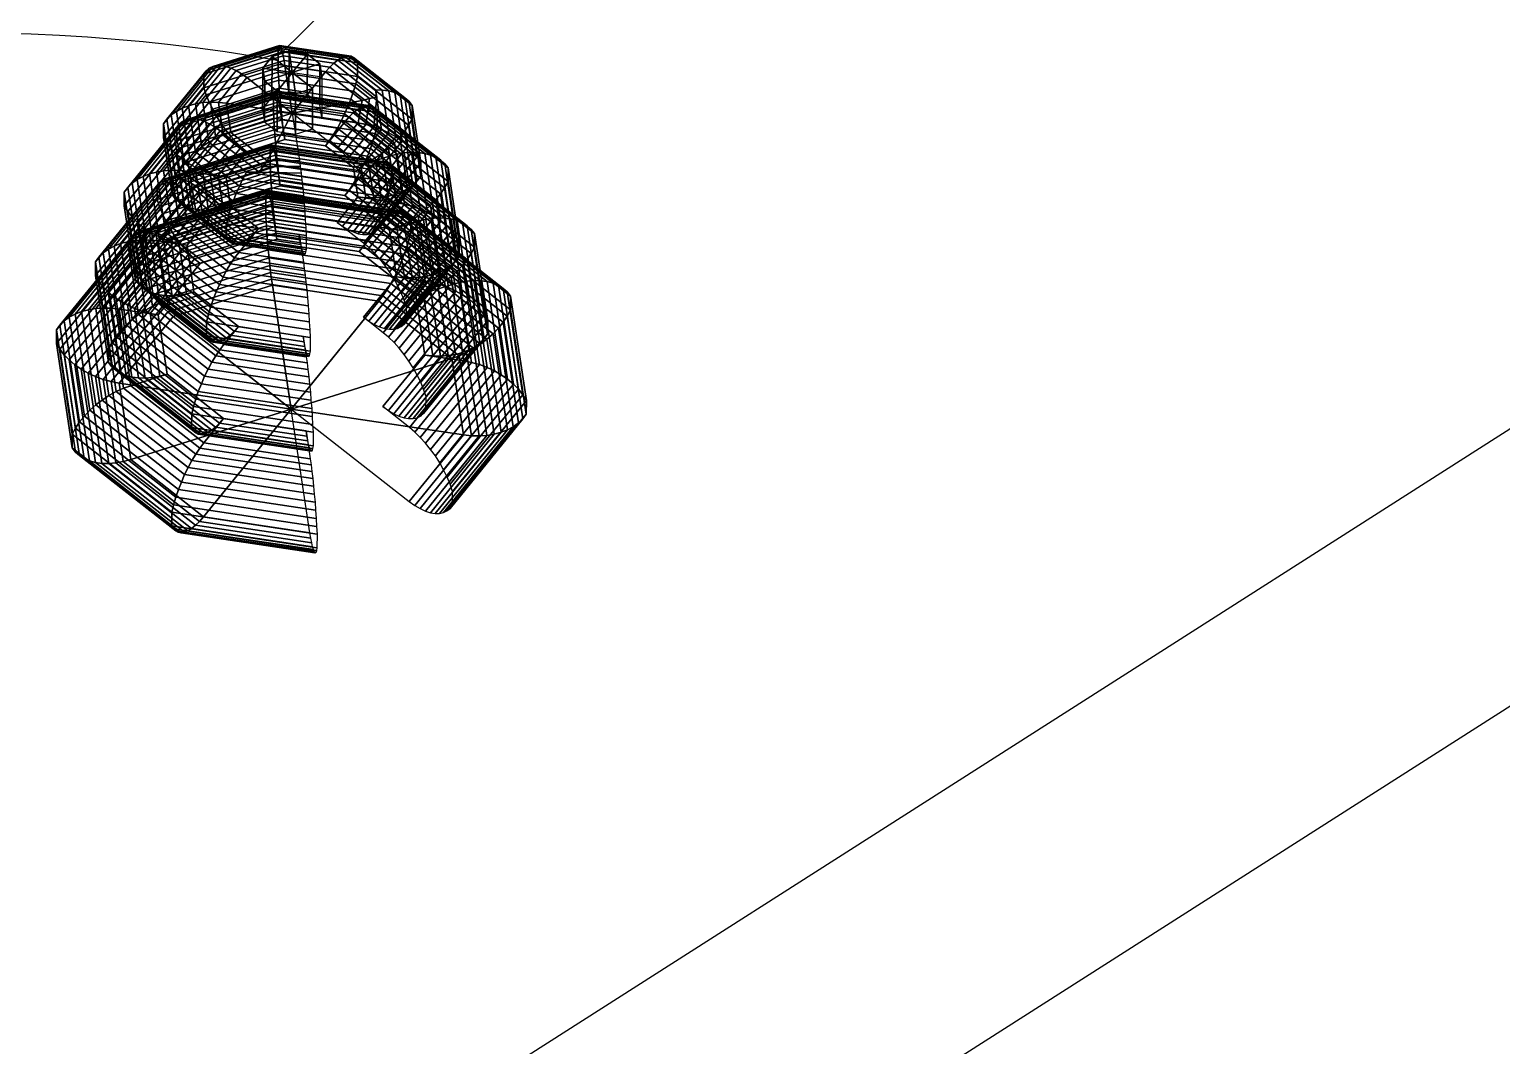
# Model space of a CAD drawing. Extents: x 268 to 383, y 668 to 793.
# Drawn here: x 276.514 to 277.528, y 678.096 to 678.796 of the extents above; entities that cross this region are included whole.
import ezdxf

# ---------------------------------------------------------------- set-up
doc = ezdxf.new("R2010")
doc.units = 0
doc.header["$LTSCALE"] = 0.5
doc.header["$MEASUREMENT"] = 0
doc.layers.get('0').update_dxf_attribs({"linetype": 'CONTINUOUS'})
for name, color, linetype in [('P02', 1, 'CONTINUOUS'), ('P03', 5, 'CONTINUOUS'), ('P04', 7, 'CONTINUOUS')]:
    doc.layers.add(name, color=color, linetype=linetype)

# ---------------------------------------------------------------- blocks, each defined once
blk = doc.blocks.new('*U44')
at = {"color": 3}
for p, q in [((3.2067, 12.1103), (3.2067, 1.1103)), ((3.4067, 1.1103), (3.4067, 11.9103))]:
    blk.add_line(p, q, dxfattribs=at)
blk = doc.blocks.new('2')
at = {"layer": 'P03', "extrusion": (0.670836, -0.525474, 0.523313)}
for centre, radius, start, end in [((45.889, 89.976, -33.293), 81.723, 215.50352, 256.37954), ((-2.132, -13.98, -13.937), 41.174, 35.6303, 76.5688), ((-23.161, 13.866, -16.215), 31.698, 15.469, 88.7316)]:
    blk.add_arc(centre, radius, start, end, dxfattribs=at)
at = {"layer": 'P04', "extrusion": (-0.741602, -0.473162, 0.475546), "elevation": 8.441}
blk.add_lwpolyline([(-26.384, 12.544), (-26.22, 12.666), (-25.985, 12.348)], dxfattribs=at)
at = {"layer": 'P04', "color": 3, "extrusion": (0.002275, 0.707103, 0.707107), "xscale": 10, "yscale": 10, "zscale": 10, "rotation": 132.2621201352395}
blk.add_blockref('*U44', (105.127, -3.589, -22.5), dxfattribs=at)
at = {"layer": 'P04', "color": 5}
mesh = blk.add_polymesh((9, 9), dxfattribs=at)
for k, corner in enumerate([(-14.938, 20.343, 14.697), (-14.908, 20.343, 14.744), (-14.88, 20.349, 14.793), (-14.856, 20.361, 14.842), (-14.836, 20.378, 14.891), (-14.819, 20.401, 14.94), (-14.819, 20.496, 15.035), (-14.835, 20.544, 15.057), (-14.855, 20.594, 15.075), (-14.714, 20.619, 14.42), (-14.67, 20.636, 14.45), (-14.63, 20.658, 14.484), (-14.594, 20.683, 14.519), (-14.564, 20.712, 14.557), (-14.54, 20.744, 14.596), (-14.54, 20.838, 14.691), (-14.564, 20.878, 14.723), (-14.594, 20.916, 14.752), (-14.762, 20.936, 14.103), (-14.721, 20.973, 14.114), (-14.683, 21.012, 14.13), (-14.651, 21.053, 14.15), (-14.623, 21.095, 14.174), (-14.6, 21.138, 14.203), (-14.6, 21.232, 14.297), (-14.622, 21.261, 14.34), (-14.65, 21.285, 14.383), (-15.064, 21.173, 13.867), (-15.042, 21.224, 13.864), (-15.021, 21.276, 13.866), (-15.003, 21.329, 13.875), (-14.988, 21.381, 13.889), (-14.975, 21.432, 13.91), (-14.975, 21.526, 14.004), (-14.987, 21.547, 14.055), (-15.002, 21.562, 14.107), (-15.505, 21.239, 13.803), (-15.51, 21.294, 13.795), (-15.514, 21.35, 13.794), (-15.518, 21.406, 13.799), (-15.521, 21.461, 13.811), (-15.523, 21.514, 13.829), (-15.523, 21.609, 13.924), (-15.52, 21.627, 13.977), (-15.517, 21.639, 14.032), (-15.916, 21.109, 13.934), (-15.946, 21.157, 13.934), (-15.973, 21.206, 13.94), (-15.997, 21.255, 13.952), (-16.018, 21.304, 13.969), (-16.034, 21.353, 13.992), (-16.034, 21.448, 14.087), (-16.017, 21.47, 14.135), (-15.997, 21.488, 14.185), (-16.141, 20.833, 14.21), (-16.184, 20.864, 14.228), (-16.224, 20.897, 14.249), (-16.259, 20.933, 14.275), (-16.289, 20.971, 14.304), (-16.313, 21.01, 14.336), (-16.313, 21.105, 14.43), (-16.288, 21.137, 14.47), (-16.258, 21.166, 14.507), (-16.092, 20.516, 14.527), (-16.133, 20.527, 14.564), (-16.17, 20.543, 14.603), (-16.203, 20.563, 14.644), (-16.231, 20.588, 14.686), (-16.253, 20.617, 14.729), (-16.253, 20.711, 14.824), (-16.23, 20.754, 14.852), (-16.202, 20.796, 14.877), (-15.79, 20.28, 14.763), (-15.812, 20.276, 14.814), (-15.833, 20.279, 14.867), (-15.85, 20.287, 14.919), (-15.865, 20.302, 14.971), (-15.878, 20.322, 15.022), (-15.877, 20.417, 15.117), (-15.865, 20.468, 15.137), (-15.85, 20.52, 15.152)]):
    mesh.set_mesh_vertex(divmod(k, 9), corner)
mesh = blk.add_polymesh((9, 9), dxfattribs=at)
for k, corner in enumerate([(-14.855, 20.594, 15.075), (-14.879, 20.643, 15.087), (-14.907, 20.692, 15.093), (-14.937, 20.739, 15.093), (-14.969, 20.785, 15.088), (-15.004, 20.828, 15.077), (-15.04, 20.868, 15.06), (-15.077, 20.904, 15.038), (-15.115, 20.936, 15.011), (-14.594, 20.916, 14.752), (-14.629, 20.952, 14.777), (-14.668, 20.985, 14.799), (-14.712, 21.015, 14.816), (-14.76, 21.043, 14.829), (-14.81, 21.066, 14.838), (-14.863, 21.085, 14.842), (-14.917, 21.1, 14.841), (-14.972, 21.111, 14.835), (-14.65, 21.285, 14.383), (-14.682, 21.306, 14.424), (-14.719, 21.321, 14.463), (-14.76, 21.332, 14.5), (-14.805, 21.338, 14.534), (-14.852, 21.339, 14.565), (-14.842, 21.289, 14.638), (-14.892, 21.28, 14.661), (-14.943, 21.266, 14.679), (-15.002, 21.562, 14.107), (-15.02, 21.57, 14.16), (-15.04, 21.573, 14.212), (-15.063, 21.569, 14.264), (-15.087, 21.559, 14.314), (-15.112, 21.544, 14.361), (-15.139, 21.522, 14.406), (-15.167, 21.495, 14.447), (-15.195, 21.463, 14.483), (-15.517, 21.639, 14.032), (-15.513, 21.644, 14.088), (-15.509, 21.643, 14.144), (-15.504, 21.635, 14.199), (-15.498, 21.621, 14.253), (-15.493, 21.601, 14.305), (-15.487, 21.574, 14.355), (-15.481, 21.542, 14.4), (-15.475, 21.505, 14.442), (-15.997, 21.488, 14.185), (-15.972, 21.499, 14.234), (-15.945, 21.505, 14.283), (-15.915, 21.506, 14.33), (-15.882, 21.5, 14.375), (-15.848, 21.489, 14.418), (-15.812, 21.472, 14.458), (-15.774, 21.45, 14.494), (-15.737, 21.423, 14.526), (-16.258, 21.166, 14.507), (-16.223, 21.191, 14.543), (-16.183, 21.212, 14.576), (-16.139, 21.23, 14.607), (-16.092, 21.243, 14.634), (-16.041, 21.251, 14.657), (-15.989, 21.254, 14.676), (-15.934, 21.253, 14.691), (-15.879, 21.247, 14.701), (-16.202, 20.796, 14.877), (-16.169, 20.837, 14.897), (-16.132, 20.876, 14.913), (-16.091, 20.913, 14.923), (-16.047, 20.947, 14.929), (-16, 20.978, 14.93), (-15.951, 21.004, 14.926), (-15.9, 21.027, 14.917), (-15.849, 21.046, 14.903), (-15.85, 20.52, 15.152), (-15.832, 20.572, 15.16), (-15.811, 20.625, 15.163), (-15.789, 20.676, 15.159), (-15.765, 20.726, 15.149), (-15.739, 20.773, 15.134), (-15.653, 20.772, 15.158), (-15.626, 20.812, 15.131), (-15.598, 20.849, 15.099)]):
    mesh.set_mesh_vertex(divmod(k, 9), corner)
at = {"layer": 'P04'}
mesh = blk.add_polymesh((10, 3), dxfattribs=dict(at, m_close=True))
for k, corner in enumerate([(-15.286, 21.07, 14.877), (-15.285, 21.349, 15.156), (-15.422, 21.457, 15.049), (-15.403, 21.033, 14.914), (-15.403, 21.312, 15.194), (-15.424, 21.456, 15.05), (-15.529, 21.052, 14.896), (-15.528, 21.331, 15.175), (-15.426, 21.456, 15.05), (-15.615, 21.119, 14.829), (-15.614, 21.399, 15.108), (-15.428, 21.458, 15.049), (-15.629, 21.21, 14.738), (-15.628, 21.489, 15.018), (-15.428, 21.459, 15.047), (-15.565, 21.288, 14.659), (-15.564, 21.568, 14.939), (-15.427, 21.46, 15.046), (-15.448, 21.325, 14.622), (-15.447, 21.605, 14.901), (-15.425, 21.461, 15.045), (-15.322, 21.306, 14.641), (-15.321, 21.586, 14.92), (-15.423, 21.461, 15.045), (-15.236, 21.239, 14.708), (-15.235, 21.518, 14.987), (-15.422, 21.46, 15.047), (-15.222, 21.149, 14.798), (-15.221, 21.428, 15.077), (-15.421, 21.458, 15.048)]):
    mesh.set_mesh_vertex(divmod(k, 3), corner)
at = {"layer": 'P04', "color": 5}
mesh = blk.add_polymesh((9, 2), dxfattribs=at)
for k, corner in enumerate([(-15.115, 20.936, 15.011), (-15.426, 21.179, 14.768), (-14.972, 21.111, 14.835), (-15.426, 21.179, 14.768), (-14.943, 21.266, 14.679), (-15.426, 21.179, 14.768), (-15.195, 21.463, 14.483), (-15.426, 21.179, 14.768), (-15.475, 21.505, 14.442), (-15.426, 21.179, 14.768), (-15.737, 21.423, 14.526), (-15.426, 21.179, 14.768), (-15.879, 21.247, 14.701), (-15.426, 21.179, 14.768), (-15.849, 21.046, 14.903), (-15.426, 21.179, 14.768), (-15.598, 20.849, 15.099), (-15.426, 21.179, 14.768)]):
    mesh.set_mesh_vertex(divmod(k, 2), corner)
mesh = blk.add_polymesh((9, 9), dxfattribs=at)
for k, corner in enumerate([(-14.637, 19.842, 14.668), (-14.653, 19.891, 14.691), (-14.674, 19.94, 14.708), (-14.698, 19.99, 14.72), (-14.725, 20.039, 14.726), (-14.755, 20.086, 14.727), (-14.787, 20.132, 14.721), (-14.822, 20.174, 14.71), (-14.858, 20.214, 14.693), (-14.274, 20.289, 14.221), (-14.298, 20.328, 14.253), (-14.328, 20.366, 14.282), (-14.363, 20.402, 14.307), (-14.402, 20.435, 14.329), (-14.446, 20.465, 14.346), (-14.494, 20.493, 14.359), (-14.544, 20.516, 14.368), (-14.597, 20.535, 14.371), (-14.352, 20.801, 13.708), (-14.374, 20.83, 13.751), (-14.402, 20.854, 13.793), (-14.435, 20.875, 13.834), (-14.472, 20.89, 13.874), (-14.512, 20.901, 13.911), (-14.557, 20.907, 13.945), (-14.604, 20.908, 13.975), (-14.653, 20.904, 14.003), (-14.841, 21.184, 13.327), (-14.853, 21.205, 13.378), (-14.868, 21.219, 13.43), (-14.886, 21.228, 13.482), (-14.906, 21.23, 13.535), (-14.928, 21.227, 13.586), (-14.952, 21.217, 13.636), (-14.978, 21.201, 13.684), (-15.005, 21.18, 13.728), (-15.554, 21.291, 13.222), (-15.551, 21.309, 13.275), (-15.548, 21.321, 13.33), (-15.544, 21.327, 13.386), (-15.539, 21.326, 13.442), (-15.535, 21.318, 13.497), (-15.529, 21.304, 13.551), (-15.524, 21.283, 13.603), (-15.518, 21.257, 13.653), (-16.219, 21.082, 13.434), (-16.202, 21.104, 13.482), (-16.182, 21.122, 13.532), (-16.158, 21.133, 13.581), (-16.13, 21.139, 13.63), (-16.1, 21.14, 13.677), (-16.067, 21.134, 13.723), (-16.033, 21.123, 13.765), (-15.997, 21.106, 13.805), (-16.582, 20.635, 13.881), (-16.558, 20.667, 13.92), (-16.528, 20.696, 13.958), (-16.493, 20.721, 13.994), (-16.453, 20.743, 14.027), (-16.409, 20.76, 14.058), (-16.361, 20.773, 14.085), (-16.311, 20.781, 14.108), (-16.258, 20.785, 14.127), (-16.504, 20.123, 14.394), (-16.481, 20.165, 14.422), (-16.453, 20.208, 14.446), (-16.421, 20.249, 14.467), (-16.383, 20.288, 14.482), (-16.342, 20.324, 14.493), (-16.298, 20.358, 14.499), (-16.251, 20.389, 14.5), (-16.202, 20.416, 14.496), (-16.015, 19.74, 14.775), (-16.003, 19.791, 14.795), (-15.987, 19.843, 14.81), (-15.97, 19.895, 14.819), (-15.949, 19.947, 14.821), (-15.927, 19.999, 14.817), (-15.902, 20.049, 14.808), (-15.877, 20.096, 14.792), (-15.85, 20.14, 14.77)]):
    mesh.set_mesh_vertex(divmod(k, 9), corner)
mesh = blk.add_polymesh((9, 9), dxfattribs=at)
for k, corner in enumerate([(-14.823, 19.706, 14.242), (-14.789, 19.695, 14.285), (-14.756, 19.69, 14.33), (-14.726, 19.69, 14.377), (-14.699, 19.696, 14.426), (-14.674, 19.708, 14.476), (-14.654, 19.725, 14.525), (-14.637, 19.748, 14.574), (-14.637, 19.842, 14.668), (-14.546, 20.048, 13.899), (-14.495, 20.056, 13.923), (-14.448, 20.069, 13.95), (-14.404, 20.086, 13.98), (-14.364, 20.108, 14.013), (-14.328, 20.133, 14.049), (-14.298, 20.162, 14.087), (-14.274, 20.194, 14.126), (-14.274, 20.289, 14.221), (-14.605, 20.44, 13.507), (-14.558, 20.471, 13.508), (-14.514, 20.505, 13.514), (-14.473, 20.542, 13.525), (-14.435, 20.581, 13.541), (-14.403, 20.622, 13.561), (-14.375, 20.664, 13.585), (-14.352, 20.707, 13.614), (-14.352, 20.801, 13.708), (-14.979, 20.733, 13.215), (-14.954, 20.781, 13.2), (-14.929, 20.83, 13.19), (-14.907, 20.882, 13.186), (-14.887, 20.934, 13.189), (-14.869, 20.987, 13.197), (-14.853, 21.039, 13.212), (-14.841, 21.09, 13.232), (-14.841, 21.184, 13.327), (-15.525, 20.815, 13.135), (-15.531, 20.867, 13.115), (-15.536, 20.921, 13.101), (-15.541, 20.977, 13.093), (-15.545, 21.033, 13.092), (-15.549, 21.089, 13.097), (-15.552, 21.144, 13.109), (-15.554, 21.197, 13.127), (-15.554, 21.291, 13.222), (-16.034, 20.655, 13.297), (-16.069, 20.698, 13.286), (-16.101, 20.743, 13.281), (-16.131, 20.791, 13.281), (-16.159, 20.84, 13.287), (-16.182, 20.889, 13.299), (-16.203, 20.938, 13.316), (-16.219, 20.987, 13.339), (-16.219, 21.082, 13.434), (-16.312, 20.313, 13.64), (-16.362, 20.337, 13.648), (-16.41, 20.364, 13.661), (-16.454, 20.394, 13.679), (-16.493, 20.428, 13.7), (-16.528, 20.464, 13.726), (-16.558, 20.501, 13.755), (-16.582, 20.541, 13.787), (-16.582, 20.635, 13.881), (-16.252, 19.921, 14.032), (-16.299, 19.922, 14.063), (-16.344, 19.928, 14.097), (-16.385, 19.939, 14.134), (-16.422, 19.955, 14.173), (-16.454, 19.975, 14.214), (-16.482, 20, 14.256), (-16.504, 20.028, 14.299), (-16.504, 20.123, 14.394), (-15.878, 19.628, 14.324), (-15.904, 19.612, 14.371), (-15.928, 19.602, 14.421), (-15.95, 19.599, 14.472), (-15.97, 19.601, 14.525), (-15.988, 19.61, 14.577), (-16.003, 19.625, 14.63), (-16.016, 19.645, 14.68), (-16.015, 19.74, 14.775)]):
    mesh.set_mesh_vertex(divmod(k, 9), corner)
mesh = blk.add_polymesh((9, 9), dxfattribs=at)
for k, corner in enumerate([(-14.858, 20.214, 14.693), (-14.895, 20.25, 14.671), (-14.933, 20.282, 14.644), (-15.116, 20.426, 14.501), (-15.078, 20.399, 14.533), (-15.041, 20.377, 14.569), (-15.005, 20.36, 14.608), (-14.971, 20.348, 14.651), (-14.938, 20.343, 14.697), (-14.597, 20.535, 14.371), (-14.651, 20.551, 14.37), (-14.706, 20.561, 14.365), (-14.973, 20.601, 14.325), (-14.918, 20.595, 14.336), (-14.864, 20.594, 14.35), (-14.812, 20.598, 14.37), (-14.761, 20.606, 14.393), (-14.714, 20.619, 14.42), (-14.653, 20.904, 14.003), (-14.703, 20.895, 14.026), (-14.754, 20.882, 14.044), (-15.004, 20.803, 14.124), (-14.953, 20.821, 14.11), (-14.902, 20.844, 14.101), (-14.853, 20.871, 14.096), (-14.806, 20.902, 14.097), (-14.762, 20.936, 14.103), (-15.005, 21.18, 13.728), (-15.032, 21.153, 13.769), (-15.06, 21.121, 13.806), (-15.196, 20.953, 13.974), (-15.168, 20.99, 13.942), (-15.141, 21.031, 13.915), (-15.114, 21.075, 13.893), (-15.088, 21.123, 13.877), (-15.064, 21.173, 13.867), (-15.518, 21.257, 13.653), (-15.512, 21.225, 13.699), (-15.506, 21.188, 13.74), (-15.477, 20.996, 13.933), (-15.483, 21.037, 13.895), (-15.489, 21.083, 13.863), (-15.494, 21.133, 13.837), (-15.5, 21.185, 13.817), (-15.505, 21.239, 13.803), (-15.997, 21.106, 13.805), (-15.959, 21.084, 13.841), (-15.922, 21.057, 13.873), (-15.738, 20.913, 14.016), (-15.776, 20.945, 13.989), (-15.813, 20.981, 13.967), (-15.849, 21.021, 13.95), (-15.884, 21.064, 13.939), (-15.916, 21.109, 13.934), (-16.258, 20.785, 14.127), (-16.204, 20.784, 14.142), (-16.149, 20.778, 14.152), (-15.881, 20.738, 14.192), (-15.936, 20.748, 14.186), (-15.99, 20.763, 14.185), (-16.043, 20.783, 14.189), (-16.093, 20.806, 14.197), (-16.141, 20.833, 14.21), (-16.202, 20.416, 14.496), (-16.151, 20.439, 14.487), (-16.1, 20.457, 14.473), (-15.85, 20.536, 14.393), (-15.902, 20.522, 14.412), (-15.952, 20.513, 14.435), (-16.001, 20.509, 14.462), (-16.048, 20.51, 14.493), (-16.092, 20.516, 14.527), (-15.85, 20.14, 14.77), (-15.822, 20.181, 14.743), (-15.794, 20.218, 14.711), (-15.658, 20.385, 14.543), (-15.686, 20.353, 14.58), (-15.714, 20.327, 14.621), (-15.74, 20.305, 14.665), (-15.766, 20.289, 14.713), (-15.79, 20.28, 14.763)]):
    mesh.set_mesh_vertex(divmod(k, 9), corner)
mesh = blk.add_polymesh((2, 2), dxfattribs=at)
for k, corner in enumerate([(-15.598, 20.849, 15.099), (-15.426, 21.179, 14.768), (-15.376, 20.853, 15.094), (-15.426, 21.179, 14.768)]):
    mesh.set_mesh_vertex(divmod(k, 2), corner)
mesh = blk.add_polymesh((9, 9), dxfattribs=at)
for k, corner in enumerate([(-14.52, 19.109, 14.121), (-14.504, 19.132, 14.169), (-14.503, 19.227, 14.264), (-14.52, 19.275, 14.286), (-14.54, 19.325, 14.304), (-14.564, 19.374, 14.316), (-14.591, 19.423, 14.322), (-14.621, 19.47, 14.322), (-14.654, 19.516, 14.317), (-14.103, 19.623, 13.606), (-14.079, 19.655, 13.645), (-14.078, 19.749, 13.74), (-14.102, 19.788, 13.772), (-14.132, 19.826, 13.801), (-14.167, 19.862, 13.826), (-14.207, 19.896, 13.848), (-14.251, 19.926, 13.865), (-14.298, 19.953, 13.878), (-14.192, 20.212, 13.017), (-14.17, 20.255, 13.045), (-14.169, 20.349, 13.14), (-14.192, 20.378, 13.183), (-14.22, 20.402, 13.225), (-14.252, 20.423, 13.266), (-14.289, 20.438, 13.305), (-14.33, 20.449, 13.342), (-14.374, 20.455, 13.376), (-14.755, 20.652, 12.578), (-14.742, 20.703, 12.599), (-14.742, 20.798, 12.693), (-14.754, 20.818, 12.744), (-14.769, 20.833, 12.796), (-14.787, 20.842, 12.849), (-14.807, 20.844, 12.901), (-14.829, 20.841, 12.953), (-14.854, 20.831, 13.003), (-15.575, 20.776, 12.458), (-15.577, 20.829, 12.476), (-15.577, 20.923, 12.571), (-15.574, 20.941, 12.624), (-15.571, 20.953, 12.678), (-15.567, 20.959, 12.734), (-15.563, 20.958, 12.79), (-15.558, 20.95, 12.846), (-15.552, 20.936, 12.9), (-16.34, 20.535, 12.701), (-16.356, 20.583, 12.724), (-16.356, 20.678, 12.819), (-16.339, 20.7, 12.867), (-16.319, 20.718, 12.916), (-16.294, 20.729, 12.966), (-16.267, 20.736, 13.015), (-16.237, 20.736, 13.062), (-16.204, 20.73, 13.107), (-16.757, 20.021, 13.216), (-16.781, 20.061, 13.248), (-16.781, 20.155, 13.342), (-16.757, 20.187, 13.382), (-16.727, 20.216, 13.419), (-16.691, 20.241, 13.455), (-16.651, 20.263, 13.489), (-16.607, 20.28, 13.519), (-16.56, 20.293, 13.546), (-16.668, 19.432, 13.805), (-16.69, 19.46, 13.848), (-16.69, 19.555, 13.942), (-16.667, 19.598, 13.971), (-16.639, 19.64, 13.995), (-16.606, 19.681, 14.016), (-16.569, 19.72, 14.031), (-16.528, 19.757, 14.042), (-16.484, 19.791, 14.048), (-16.105, 18.992, 14.244), (-16.118, 19.012, 14.294), (-16.117, 19.107, 14.389), (-16.105, 19.157, 14.409), (-16.089, 19.209, 14.424), (-16.072, 19.262, 14.433), (-16.051, 19.314, 14.435), (-16.029, 19.366, 14.431), (-16.004, 19.415, 14.422)]):
    mesh.set_mesh_vertex(divmod(k, 9), corner)
mesh = blk.add_polymesh((9, 9), dxfattribs=at)
for k, corner in enumerate([(-14.654, 19.516, 14.317), (-14.688, 19.559, 14.306), (-14.724, 19.599, 14.289), (-14.762, 19.635, 14.267), (-14.799, 19.666, 14.24), (-14.934, 19.772, 14.135), (-14.897, 19.745, 14.166), (-14.86, 19.723, 14.202), (-14.823, 19.706, 14.242), (-14.298, 19.953, 13.878), (-14.349, 19.977, 13.887), (-14.401, 19.996, 13.891), (-14.455, 20.011, 13.89), (-14.51, 20.022, 13.884), (-14.707, 20.051, 13.855), (-14.652, 20.045, 13.865), (-14.598, 20.044, 13.88), (-14.546, 20.048, 13.899), (-14.374, 20.455, 13.376), (-14.421, 20.457, 13.407), (-14.471, 20.453, 13.434), (-14.521, 20.444, 13.457), (-14.572, 20.43, 13.476), (-14.756, 20.372, 13.535), (-14.705, 20.39, 13.521), (-14.654, 20.413, 13.511), (-14.605, 20.44, 13.507), (-14.854, 20.831, 13.003), (-14.879, 20.815, 13.05), (-14.906, 20.794, 13.095), (-14.933, 20.767, 13.136), (-14.961, 20.735, 13.172), (-15.062, 20.611, 13.296), (-15.034, 20.648, 13.264), (-15.006, 20.689, 13.237), (-14.979, 20.733, 13.215), (-15.552, 20.936, 12.9), (-15.547, 20.915, 12.952), (-15.541, 20.889, 13.001), (-15.535, 20.857, 13.047), (-15.529, 20.82, 13.089), (-15.508, 20.678, 13.231), (-15.514, 20.72, 13.193), (-15.52, 20.766, 13.161), (-15.525, 20.815, 13.135), (-16.204, 20.73, 13.107), (-16.17, 20.719, 13.15), (-16.133, 20.702, 13.19), (-16.096, 20.68, 13.226), (-16.059, 20.653, 13.257), (-15.923, 20.547, 13.363), (-15.961, 20.579, 13.336), (-15.998, 20.615, 13.314), (-16.034, 20.655, 13.297), (-16.56, 20.293, 13.546), (-16.509, 20.301, 13.569), (-16.457, 20.305, 13.588), (-16.402, 20.304, 13.603), (-16.348, 20.298, 13.614), (-16.15, 20.268, 13.643), (-16.205, 20.279, 13.637), (-16.259, 20.294, 13.636), (-16.312, 20.313, 13.64), (-16.484, 19.791, 14.048), (-16.436, 19.821, 14.049), (-16.387, 19.848, 14.045), (-16.337, 19.871, 14.035), (-16.286, 19.89, 14.021), (-16.102, 19.948, 13.963), (-16.153, 19.934, 13.982), (-16.203, 19.925, 14.005), (-16.252, 19.921, 14.032), (-16.004, 19.415, 14.422), (-15.979, 19.463, 14.406), (-15.952, 19.507, 14.384), (-15.924, 19.548, 14.357), (-15.896, 19.585, 14.325), (-15.796, 19.708, 14.201), (-15.824, 19.676, 14.238), (-15.852, 19.649, 14.279), (-15.878, 19.628, 14.324)]):
    mesh.set_mesh_vertex(divmod(k, 9), corner)
mesh = blk.add_polymesh((2, 9), dxfattribs=at)
for k, corner in enumerate([(-15.85, 20.52, 15.152), (-15.832, 20.572, 15.16), (-15.811, 20.625, 15.163), (-15.789, 20.676, 15.159), (-15.765, 20.726, 15.149), (-15.739, 20.773, 15.134), (-15.653, 20.772, 15.158), (-15.626, 20.812, 15.131), (-15.598, 20.849, 15.099), (-15.335, 20.443, 15.227), (-15.339, 20.498, 15.233), (-15.343, 20.554, 15.232), (-15.348, 20.61, 15.224), (-15.353, 20.664, 15.21), (-15.358, 20.716, 15.19), (-15.364, 20.765, 15.163), (-15.37, 20.811, 15.131), (-15.376, 20.853, 15.094)]):
    mesh.set_mesh_vertex(divmod(k, 9), corner)
mesh = blk.add_polymesh((9, 9), dxfattribs=at)
for k, corner in enumerate([(-14.763, 19.13, 13.762), (-14.726, 19.107, 13.798), (-14.69, 19.091, 13.838), (-14.655, 19.079, 13.88), (-14.623, 19.074, 13.926), (-14.592, 19.074, 13.973), (-14.565, 19.08, 14.022), (-14.541, 19.092, 14.071), (-14.52, 19.109, 14.121), (-14.457, 19.506, 13.384), (-14.403, 19.505, 13.399), (-14.35, 19.508, 13.419), (-14.3, 19.517, 13.442), (-14.252, 19.53, 13.469), (-14.208, 19.547, 13.499), (-14.168, 19.568, 13.532), (-14.133, 19.594, 13.568), (-14.103, 19.623, 13.606), (-14.523, 19.938, 12.952), (-14.472, 19.961, 12.943), (-14.423, 19.988, 12.939), (-14.376, 20.019, 12.94), (-14.331, 20.053, 12.946), (-14.29, 20.09, 12.957), (-14.253, 20.129, 12.972), (-14.22, 20.17, 12.992), (-14.192, 20.212, 13.017), (-14.935, 20.262, 12.631), (-14.907, 20.302, 12.603), (-14.881, 20.347, 12.582), (-14.855, 20.394, 12.566), (-14.831, 20.444, 12.556), (-14.808, 20.495, 12.553), (-14.788, 20.548, 12.555), (-14.77, 20.6, 12.564), (-14.755, 20.652, 12.578), (-15.537, 20.352, 12.542), (-15.543, 20.398, 12.51), (-15.548, 20.447, 12.484), (-15.554, 20.499, 12.463), (-15.559, 20.553, 12.449), (-15.564, 20.609, 12.442), (-15.568, 20.665, 12.44), (-15.572, 20.721, 12.446), (-15.575, 20.776, 12.458), (-16.098, 20.175, 12.721), (-16.135, 20.211, 12.699), (-16.171, 20.251, 12.682), (-16.206, 20.294, 12.671), (-16.238, 20.339, 12.666), (-16.268, 20.387, 12.666), (-16.295, 20.436, 12.672), (-16.319, 20.485, 12.684), (-16.34, 20.535, 12.701), (-16.404, 19.799, 13.098), (-16.458, 19.814, 13.097), (-16.511, 19.833, 13.101), (-16.561, 19.857, 13.109), (-16.609, 19.884, 13.122), (-16.653, 19.914, 13.14), (-16.692, 19.948, 13.161), (-16.727, 19.983, 13.187), (-16.757, 20.021, 13.216), (-16.338, 19.366, 13.53), (-16.389, 19.357, 13.553), (-16.438, 19.353, 13.581), (-16.485, 19.354, 13.611), (-16.529, 19.36, 13.645), (-16.57, 19.371, 13.682), (-16.607, 19.387, 13.722), (-16.64, 19.407, 13.763), (-16.668, 19.432, 13.805), (-15.926, 19.043, 13.852), (-15.953, 19.016, 13.893), (-15.98, 18.995, 13.938), (-16.006, 18.979, 13.985), (-16.03, 18.969, 14.035), (-16.052, 18.966, 14.086), (-16.072, 18.968, 14.139), (-16.09, 18.977, 14.191), (-16.105, 18.992, 14.244)]):
    mesh.set_mesh_vertex(divmod(k, 9), corner)
mesh = blk.add_polymesh((9, 9), dxfattribs=at)
for k, corner in enumerate([(-14.383, 18.427, 13.655), (-14.359, 18.439, 13.705), (-14.338, 18.456, 13.754), (-14.322, 18.479, 13.803), (-14.321, 18.573, 13.897), (-14.338, 18.622, 13.92), (-14.358, 18.671, 13.937), (-14.382, 18.721, 13.949), (-14.409, 18.769, 13.955), (-13.902, 19.018, 13.062), (-13.867, 19.044, 13.098), (-13.837, 19.073, 13.136), (-13.813, 19.105, 13.175), (-13.812, 19.199, 13.269), (-13.836, 19.239, 13.301), (-13.866, 19.276, 13.33), (-13.901, 19.312, 13.356), (-13.941, 19.346, 13.377), (-14.005, 19.698, 12.383), (-13.972, 19.739, 12.403), (-13.944, 19.781, 12.428), (-13.922, 19.824, 12.456), (-13.921, 19.918, 12.551), (-13.944, 19.947, 12.594), (-13.972, 19.971, 12.636), (-14.004, 19.992, 12.677), (-14.041, 20.007, 12.716), (-14.653, 20.206, 11.877), (-14.635, 20.258, 11.886), (-14.62, 20.31, 11.901), (-14.608, 20.361, 11.921), (-14.607, 20.455, 12.016), (-14.62, 20.476, 12.067), (-14.635, 20.491, 12.119), (-14.652, 20.499, 12.171), (-14.673, 20.502, 12.224), (-15.599, 20.348, 11.738), (-15.603, 20.403, 11.744), (-15.606, 20.458, 11.756), (-15.608, 20.511, 11.774), (-15.608, 20.606, 11.869), (-15.605, 20.624, 11.922), (-15.602, 20.636, 11.977), (-15.598, 20.641, 12.032), (-15.593, 20.64, 12.088), (-16.48, 20.07, 12.019), (-16.504, 20.119, 12.031), (-16.525, 20.169, 12.048), (-16.541, 20.217, 12.071), (-16.541, 20.312, 12.166), (-16.524, 20.334, 12.214), (-16.504, 20.352, 12.264), (-16.48, 20.363, 12.313), (-16.452, 20.37, 12.362), (-16.962, 19.478, 12.612), (-16.997, 19.514, 12.638), (-17.026, 19.552, 12.667), (-17.05, 19.591, 12.699), (-17.05, 19.686, 12.793), (-17.026, 19.718, 12.833), (-16.996, 19.747, 12.87), (-16.961, 19.772, 12.906), (-16.921, 19.793, 12.939), (-16.858, 18.799, 13.291), (-16.891, 18.819, 13.332), (-16.919, 18.844, 13.375), (-16.941, 18.872, 13.418), (-16.941, 18.967, 13.512), (-16.918, 19.009, 13.541), (-16.89, 19.052, 13.565), (-16.857, 19.092, 13.585), (-16.82, 19.132, 13.601), (-16.21, 18.291, 13.797), (-16.228, 18.3, 13.85), (-16.243, 18.314, 13.902), (-16.255, 18.335, 13.953), (-16.255, 18.429, 14.047), (-16.243, 18.48, 14.068), (-16.227, 18.532, 14.082), (-16.209, 18.585, 14.091), (-16.189, 18.637, 14.093)]):
    mesh.set_mesh_vertex(divmod(k, 9), corner)
mesh = blk.add_polymesh((9, 9), dxfattribs=at)
for k, corner in enumerate([(-14.409, 18.769, 13.955), (-14.439, 18.817, 13.956), (-14.472, 18.862, 13.95), (-14.507, 18.905, 13.939), (-14.543, 18.945, 13.922), (-14.58, 18.981, 13.9), (-14.617, 19.013, 13.873), (-14.801, 19.157, 13.73), (-14.763, 19.13, 13.762), (-13.941, 19.346, 13.377), (-13.985, 19.376, 13.395), (-14.032, 19.403, 13.408), (-14.083, 19.427, 13.416), (-14.135, 19.446, 13.42), (-14.189, 19.461, 13.419), (-14.244, 19.472, 13.413), (-14.512, 19.512, 13.374), (-14.457, 19.506, 13.384), (-14.041, 20.007, 12.716), (-14.082, 20.018, 12.753), (-14.127, 20.024, 12.787), (-14.173, 20.025, 12.818), (-14.223, 20.021, 12.845), (-14.273, 20.012, 12.868), (-14.324, 19.999, 12.887), (-14.574, 19.92, 12.966), (-14.523, 19.938, 12.952), (-14.673, 20.502, 12.224), (-14.695, 20.498, 12.275), (-14.719, 20.489, 12.325), (-14.745, 20.473, 12.372), (-14.771, 20.451, 12.417), (-14.799, 20.424, 12.458), (-14.827, 20.392, 12.495), (-14.963, 20.225, 12.663), (-14.935, 20.262, 12.631), (-15.593, 20.64, 12.088), (-15.589, 20.632, 12.144), (-15.583, 20.618, 12.198), (-15.578, 20.598, 12.25), (-15.572, 20.572, 12.299), (-15.566, 20.54, 12.345), (-15.56, 20.503, 12.387), (-15.531, 20.31, 12.579), (-15.537, 20.352, 12.542), (-16.452, 20.37, 12.362), (-16.422, 20.37, 12.409), (-16.389, 20.364, 12.455), (-16.355, 20.353, 12.497), (-16.319, 20.336, 12.537), (-16.281, 20.314, 12.573), (-16.244, 20.287, 12.605), (-16.06, 20.143, 12.748), (-16.098, 20.175, 12.721), (-16.921, 19.793, 12.939), (-16.877, 19.811, 12.97), (-16.829, 19.823, 12.997), (-16.779, 19.832, 13.02), (-16.726, 19.835, 13.039), (-16.672, 19.834, 13.054), (-16.617, 19.828, 13.065), (-16.349, 19.788, 13.104), (-16.404, 19.799, 13.098), (-16.82, 19.132, 13.601), (-16.779, 19.168, 13.612), (-16.735, 19.202, 13.618), (-16.688, 19.233, 13.618), (-16.639, 19.26, 13.614), (-16.588, 19.283, 13.605), (-16.537, 19.301, 13.591), (-16.287, 19.38, 13.512), (-16.338, 19.366, 13.53), (-16.189, 18.637, 14.093), (-16.167, 18.689, 14.09), (-16.142, 18.738, 14.08), (-16.117, 18.786, 14.064), (-16.09, 18.83, 14.042), (-16.062, 18.871, 14.015), (-16.034, 18.908, 13.983), (-15.898, 19.075, 13.815), (-15.926, 19.043, 13.852)]):
    mesh.set_mesh_vertex(divmod(k, 9), corner)
mesh = blk.add_polymesh((2, 9), dxfattribs=at)
for k, corner in enumerate([(-15.79, 20.28, 14.763), (-15.812, 20.276, 14.814), (-15.833, 20.279, 14.867), (-15.85, 20.287, 14.919), (-15.865, 20.302, 14.971), (-15.878, 20.322, 15.022), (-15.877, 20.417, 15.117), (-15.865, 20.468, 15.137), (-15.85, 20.52, 15.152), (-15.349, 20.213, 14.828), (-15.344, 20.206, 14.883), (-15.34, 20.205, 14.939), (-15.336, 20.21, 14.995), (-15.333, 20.222, 15.05), (-15.33, 20.24, 15.103), (-15.33, 20.335, 15.197), (-15.332, 20.388, 15.216), (-15.335, 20.443, 15.227)]):
    mesh.set_mesh_vertex(divmod(k, 9), corner)
mesh = blk.add_polymesh((2, 9), dxfattribs=at)
for k, corner in enumerate([(-15.85, 20.14, 14.77), (-15.822, 20.181, 14.743), (-15.794, 20.218, 14.711), (-15.658, 20.385, 14.543), (-15.686, 20.353, 14.58), (-15.714, 20.327, 14.621), (-15.74, 20.305, 14.665), (-15.766, 20.289, 14.713), (-15.79, 20.28, 14.763), (-15.337, 20.063, 14.846), (-15.343, 20.109, 14.814), (-15.348, 20.151, 14.777), (-15.378, 20.343, 14.584), (-15.372, 20.306, 14.626), (-15.366, 20.274, 14.672), (-15.36, 20.248, 14.721), (-15.354, 20.228, 14.773), (-15.349, 20.213, 14.828)]):
    mesh.set_mesh_vertex(divmod(k, 9), corner)
mesh = blk.add_polymesh((9, 9), dxfattribs=at)
for k, corner in enumerate([(-15.432, 19.14, 12.729), (-14.619, 18.503, 13.364), (-14.581, 18.476, 13.395), (-14.544, 18.454, 13.431), (-14.508, 18.437, 13.471), (-14.473, 18.426, 13.514), (-14.441, 18.42, 13.559), (-14.411, 18.421, 13.607), (-14.383, 18.427, 13.655), (-15.432, 19.14, 12.729), (-14.246, 18.962, 12.904), (-14.191, 18.956, 12.914), (-14.137, 18.955, 12.929), (-14.084, 18.959, 12.948), (-14.034, 18.967, 12.971), (-13.986, 18.98, 12.998), (-13.942, 18.997, 13.029), (-13.902, 19.018, 13.062), (-15.432, 19.14, 12.729), (-14.326, 19.489, 12.377), (-14.275, 19.507, 12.363), (-14.224, 19.53, 12.354), (-14.175, 19.557, 12.35), (-14.128, 19.588, 12.351), (-14.084, 19.622, 12.357), (-14.042, 19.659, 12.367), (-14.005, 19.698, 12.383), (-15.432, 19.14, 12.729), (-14.828, 19.883, 11.985), (-14.801, 19.919, 11.953), (-14.773, 19.96, 11.926), (-14.746, 20.005, 11.904), (-14.72, 20.052, 11.888), (-14.696, 20.102, 11.879), (-14.674, 20.153, 11.875), (-14.653, 20.206, 11.877), (-15.432, 19.14, 12.729), (-15.562, 19.993, 11.877), (-15.568, 20.035, 11.84), (-15.574, 20.08, 11.808), (-15.579, 20.13, 11.782), (-15.585, 20.182, 11.761), (-15.59, 20.236, 11.747), (-15.595, 20.291, 11.74), (-15.599, 20.348, 11.738), (-15.432, 19.14, 12.729), (-16.245, 19.777, 12.095), (-16.283, 19.809, 12.068), (-16.32, 19.845, 12.046), (-16.356, 19.885, 12.029), (-16.391, 19.928, 12.018), (-16.423, 19.973, 12.013), (-16.453, 20.021, 12.013), (-16.48, 20.07, 12.019), (-15.432, 19.14, 12.729), (-16.618, 19.318, 12.555), (-16.673, 19.329, 12.549), (-16.728, 19.344, 12.548), (-16.78, 19.364, 12.552), (-16.831, 19.387, 12.56), (-16.878, 19.414, 12.573), (-16.922, 19.445, 12.591), (-16.962, 19.478, 12.612), (-15.432, 19.14, 12.729), (-16.538, 18.792, 13.081), (-16.59, 18.778, 13.1), (-16.64, 18.769, 13.123), (-16.689, 18.765, 13.15), (-16.736, 18.766, 13.181), (-16.78, 18.772, 13.215), (-16.821, 18.783, 13.252), (-16.858, 18.799, 13.291), (-15.432, 19.14, 12.729), (-16.036, 18.398, 13.474), (-16.064, 18.366, 13.51), (-16.091, 18.339, 13.551), (-16.118, 18.318, 13.596), (-16.144, 18.302, 13.643), (-16.168, 18.292, 13.693), (-16.19, 18.288, 13.745), (-16.21, 18.291, 13.797)]):
    mesh.set_mesh_vertex(divmod(k, 9), corner)
mesh = blk.add_polymesh((2, 9), dxfattribs=at)
for k, corner in enumerate([(-16.015, 19.74, 14.775), (-16.003, 19.791, 14.795), (-15.987, 19.843, 14.81), (-15.97, 19.895, 14.819), (-15.949, 19.947, 14.821), (-15.927, 19.999, 14.817), (-15.902, 20.049, 14.808), (-15.877, 20.096, 14.792), (-15.85, 20.14, 14.77), (-15.302, 19.633, 14.88), (-15.304, 19.686, 14.898), (-15.308, 19.74, 14.91), (-15.311, 19.796, 14.915), (-15.316, 19.852, 14.914), (-15.32, 19.908, 14.907), (-15.325, 19.962, 14.892), (-15.331, 20.014, 14.872), (-15.337, 20.063, 14.846)]):
    mesh.set_mesh_vertex(divmod(k, 9), corner)
mesh = blk.add_polymesh((2, 9), dxfattribs=at)
for k, corner in enumerate([(-15.878, 19.628, 14.324), (-15.904, 19.612, 14.371), (-15.928, 19.602, 14.421), (-15.95, 19.599, 14.472), (-15.97, 19.601, 14.525), (-15.988, 19.61, 14.577), (-16.003, 19.625, 14.63), (-16.016, 19.645, 14.68), (-16.015, 19.74, 14.775), (-15.332, 19.546, 14.404), (-15.327, 19.525, 14.456), (-15.322, 19.511, 14.51), (-15.317, 19.504, 14.566), (-15.312, 19.502, 14.622), (-15.308, 19.508, 14.677), (-15.305, 19.52, 14.732), (-15.302, 19.538, 14.785), (-15.302, 19.633, 14.88)]):
    mesh.set_mesh_vertex(divmod(k, 9), corner)
mesh = blk.add_polymesh((2, 9), dxfattribs=at)
for k, corner in enumerate([(-16.004, 19.415, 14.422), (-15.979, 19.463, 14.406), (-15.952, 19.507, 14.384), (-15.924, 19.548, 14.357), (-15.896, 19.585, 14.325), (-15.796, 19.708, 14.201), (-15.824, 19.676, 14.238), (-15.852, 19.649, 14.279), (-15.878, 19.628, 14.324), (-15.306, 19.311, 14.524), (-15.311, 19.363, 14.504), (-15.317, 19.412, 14.478), (-15.323, 19.458, 14.446), (-15.329, 19.5, 14.409), (-15.35, 19.641, 14.267), (-15.344, 19.604, 14.309), (-15.338, 19.572, 14.355), (-15.332, 19.546, 14.404)]):
    mesh.set_mesh_vertex(divmod(k, 9), corner)
mesh = blk.add_polymesh((2, 9), dxfattribs=at)
for k, corner in enumerate([(-16.105, 18.992, 14.244), (-16.118, 19.012, 14.294), (-16.117, 19.107, 14.389), (-16.105, 19.157, 14.409), (-16.089, 19.209, 14.424), (-16.072, 19.262, 14.433), (-16.051, 19.314, 14.435), (-16.029, 19.366, 14.431), (-16.004, 19.415, 14.422), (-15.285, 18.868, 14.364), (-15.282, 18.887, 14.417), (-15.282, 18.981, 14.512), (-15.285, 19.034, 14.53), (-15.288, 19.089, 14.542), (-15.291, 19.145, 14.547), (-15.296, 19.201, 14.546), (-15.3, 19.256, 14.538), (-15.306, 19.311, 14.524)]):
    mesh.set_mesh_vertex(divmod(k, 9), corner)
mesh = blk.add_polymesh((2, 9), dxfattribs=at)
for k, corner in enumerate([(-15.432, 19.14, 12.729), (-16.036, 18.398, 13.474), (-16.064, 18.366, 13.51), (-16.091, 18.339, 13.551), (-16.118, 18.318, 13.596), (-16.144, 18.302, 13.643), (-16.168, 18.292, 13.693), (-16.19, 18.288, 13.745), (-16.21, 18.291, 13.797), (-15.432, 19.14, 12.729), (-15.303, 18.288, 13.581), (-15.297, 18.251, 13.623), (-15.291, 18.219, 13.669), (-15.285, 18.192, 13.718), (-15.279, 18.172, 13.77), (-15.274, 18.158, 13.824), (-15.269, 18.15, 13.88), (-15.265, 18.149, 13.936)]):
    mesh.set_mesh_vertex(divmod(k, 9), corner)
mesh = blk.add_polymesh((2, 9), dxfattribs=at)
for k, corner in enumerate([(-16.189, 18.637, 14.093), (-16.167, 18.689, 14.09), (-16.142, 18.738, 14.08), (-16.117, 18.786, 14.064), (-16.09, 18.83, 14.042), (-16.062, 18.871, 14.015), (-16.034, 18.908, 13.983), (-15.898, 19.075, 13.815), (-15.926, 19.043, 13.852), (-15.268, 18.499, 14.229), (-15.273, 18.554, 14.221), (-15.278, 18.608, 14.207), (-15.283, 18.661, 14.186), (-15.289, 18.71, 14.16), (-15.295, 18.756, 14.128), (-15.301, 18.798, 14.091), (-15.33, 18.99, 13.899), (-15.324, 18.953, 13.941)]):
    mesh.set_mesh_vertex(divmod(k, 9), corner)
mesh = blk.add_polymesh((2, 9), dxfattribs=at)
for k, corner in enumerate([(-15.926, 19.043, 13.852), (-15.953, 19.016, 13.893), (-15.98, 18.995, 13.938), (-16.006, 18.979, 13.985), (-16.03, 18.969, 14.035), (-16.052, 18.966, 14.086), (-16.072, 18.968, 14.139), (-16.09, 18.977, 14.191), (-16.105, 18.992, 14.244), (-15.324, 18.953, 13.941), (-15.318, 18.921, 13.986), (-15.313, 18.894, 14.036), (-15.307, 18.874, 14.088), (-15.302, 18.86, 14.142), (-15.297, 18.852, 14.197), (-15.292, 18.851, 14.253), (-15.288, 18.856, 14.309), (-15.285, 18.868, 14.364)]):
    mesh.set_mesh_vertex(divmod(k, 9), corner)
mesh = blk.add_polymesh((2, 9), dxfattribs=at)
for k, corner in enumerate([(-16.21, 18.291, 13.797), (-16.228, 18.3, 13.85), (-16.243, 18.314, 13.902), (-16.255, 18.335, 13.953), (-16.255, 18.429, 14.047), (-16.243, 18.48, 14.068), (-16.227, 18.532, 14.082), (-16.209, 18.585, 14.091), (-16.189, 18.637, 14.093), (-15.265, 18.149, 13.936), (-15.261, 18.154, 13.992), (-15.258, 18.166, 14.047), (-15.255, 18.185, 14.1), (-15.254, 18.279, 14.194), (-15.257, 18.332, 14.212), (-15.26, 18.387, 14.224), (-15.264, 18.443, 14.23), (-15.268, 18.499, 14.229)]):
    mesh.set_mesh_vertex(divmod(k, 9), corner)

msp = doc.modelspace()

# ---------------------------------------------------------------- block references
at = {"layer": 'P02', "xscale": 0.09999999999990905, "yscale": 0.1000000000000227, "zscale": 0.1}
msp.add_blockref('2', (278.2373, 676.6205), dxfattribs=at)

doc.saveas('drawing.dxf')
